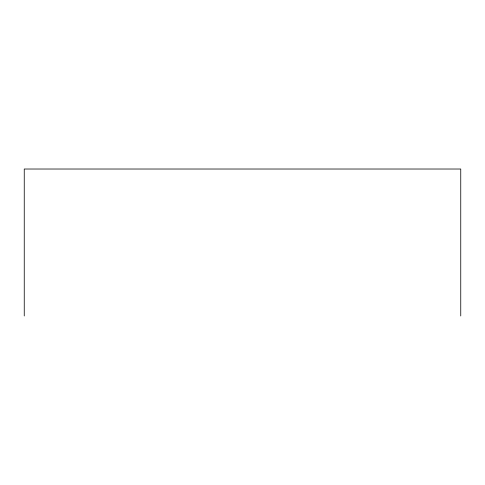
<?xml version="1.0" encoding="UTF-8"?>
<svg xmlns="http://www.w3.org/2000/svg" width="485" height="485" viewBox="0 0 485 485"><rect width="100%" height="100%" fill="white"/><g stroke="black" fill="none" stroke-linecap="round" stroke-linejoin="round"><path stroke-width="0.73" d="M460.75 315.978L460.75 169.023L24.25 169.023L24.25 315.978"/></g></svg>
